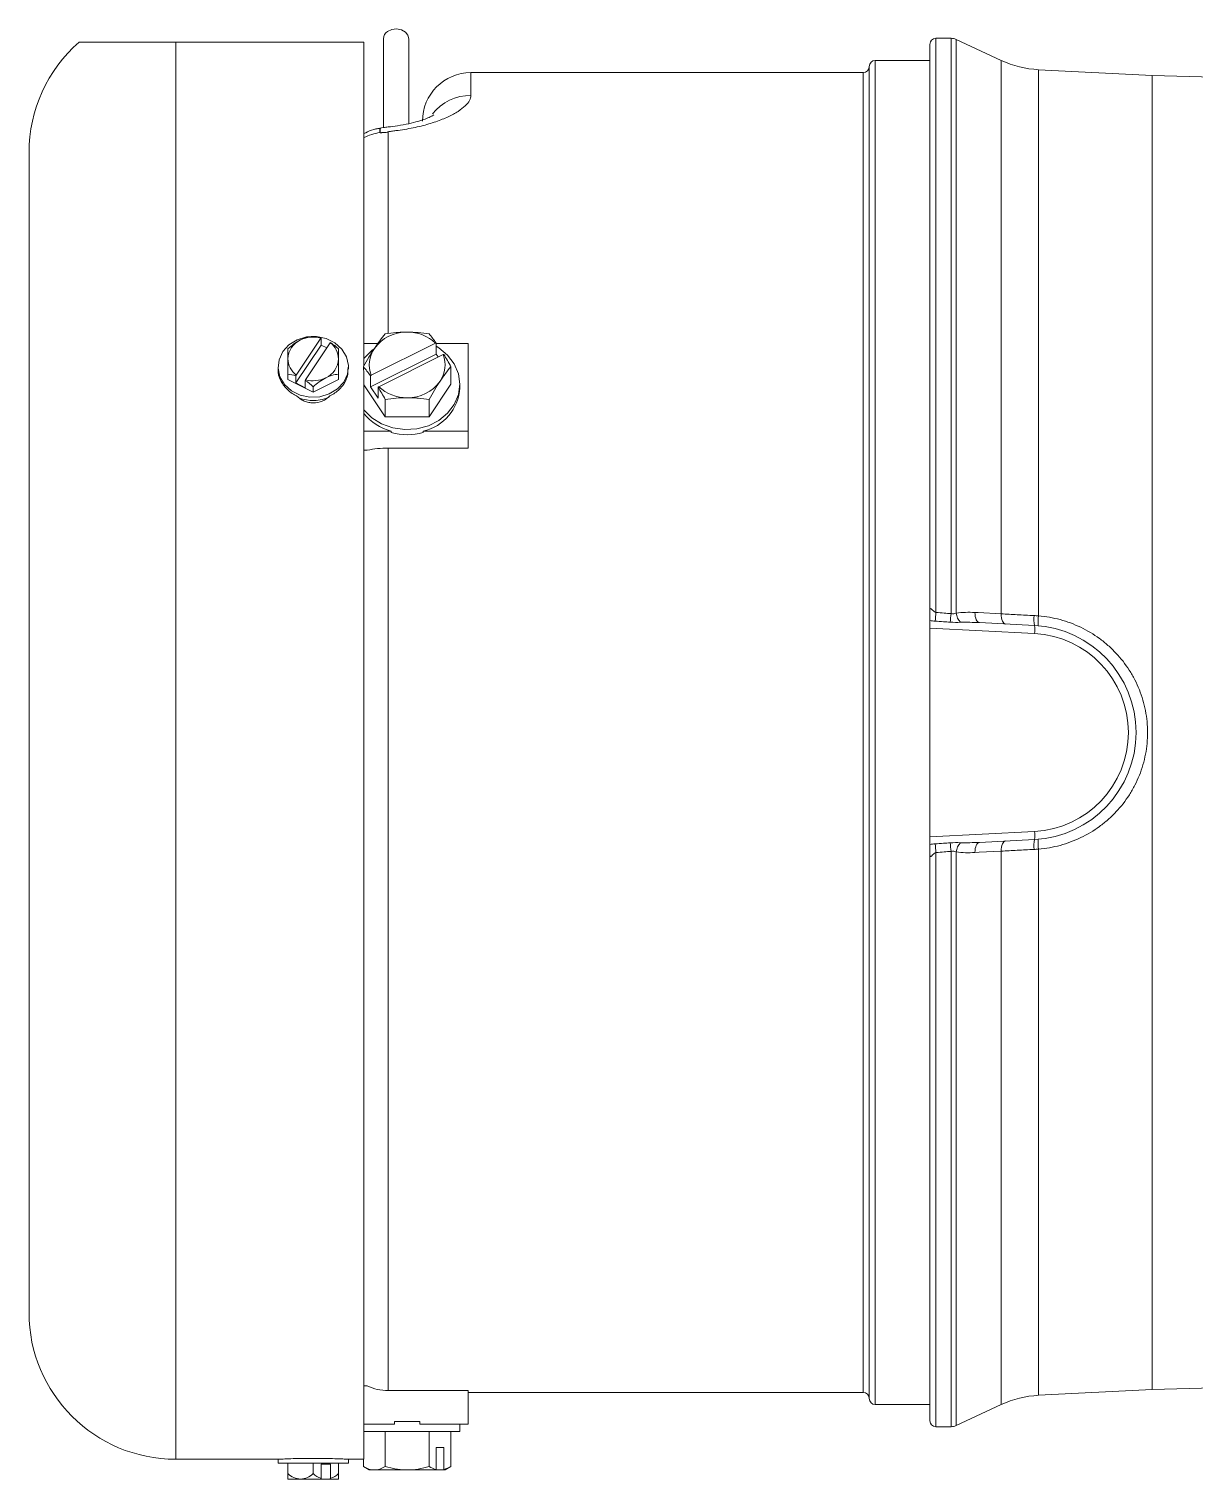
# Model space of a CAD drawing. Header units: inches. Extents: x -13 to 10, y -4.5 to 6.2.
# Drawn here: x -13.03 to -7.26, y -3.69 to 3.48 of the extents above; entities that cross this region are included whole.
import ezdxf

# ---------------------------------------------------------------- set-up
doc = ezdxf.new("R2010")
doc.units = ezdxf.units.IN
doc.header["$MEASUREMENT"] = 0

msp = doc.modelspace()

# ---------------------------------------------------------------- linework, layer by layer
at = {"color": 7, "linetype": 'Continuous', "lineweight": 15}
for p, q in [((-12.3015, 3.4159), (-11.3715, 3.4159)), ((-11.3715, 3.4159), (-11.3715, 1.8164)), ((-11.274, 3.4329), (-11.274, 2.9932)), ((-11.149, 3.0125), (-11.149, 3.4329)), ((-8.5715, 3.405), (-8.5715, 0.6048)), ((-8.4669, 3.435), (-8.5415, 3.435)), ((-8.219, 3.3256), (-8.4415, 3.4294)), ((-8.5715, 3.325), (-8.8415, 3.325)), ((-8.9015, 3.265), (-10.8415, 3.265)), ((-8.8715, 3.295), (-8.8715, -3.295)), ((-7.4715, 3.25), (-8.0339, 3.2795)), ((-7.0315, 3.2385), (-7.4715, 3.25)), ((-7.4715, 3.25), (-7.4715, -3.25)), ((-13.0274, -2.87), (-13.0274, 2.87)), ((-11.5841, 1.9518), (-11.7061, 1.7687)), ((-11.5826, 1.917), (-11.5826, 1.9523)), ((-11.7467, 1.8976), (-11.7467, 1.7466)), ((-11.5826, 1.917), (-11.7076, 1.7295)), ((-11.5373, 1.9284), (-11.6594, 1.7454)), ((-11.5543, 1.9029), (-11.5826, 1.917)), ((-11.4967, 1.7466), (-11.4967, 1.8976)), ((-11.3715, 1.9245), (-11.3011, 1.9245)), ((-11.338, 1.7103), (-11.0133, 1.8726)), ((-11.3347, 1.7674), (-11.0165, 1.9265)), ((-10.979, 1.8702), (-11.2972, 1.7111)), ((-11.0133, 1.9271), (-11.0133, 1.8726)), ((-11.0133, 1.9245), (-10.8555, 1.9245)), ((-11.0035, 1.858), (-11.0133, 1.8726)), ((-10.8555, 1.4075), (-10.8555, 1.9245)), ((-11.7957, 1.8091), (-11.7957, 1.7997)), ((-11.4477, 1.7997), (-11.4477, 1.8091)), ((-11.3734, 1.7924), (-11.3734, 1.8104)), ((-10.9404, 1.7238), (-10.9404, 1.8104)), ((-11.7467, 1.7466), (-11.6217, 1.6841)), ((-11.7061, 1.7687), (-11.7076, 1.7648)), ((-11.7076, 1.7295), (-11.7076, 1.7648)), ((-11.6608, 1.7061), (-11.7076, 1.7295)), ((-11.6594, 1.7454), (-11.6608, 1.7415)), ((-11.6608, 1.7415), (-11.6608, 1.7061)), ((-11.6217, 1.6841), (-11.4967, 1.7466)), ((-11.3734, 1.7924), (-11.3715, 1.7895)), ((-11.3715, 1.7895), (-11.3715, -3.5959)), ((-11.338, 1.7103), (-11.338, 1.7647)), ((-11.0486, 1.5614), (-10.9404, 1.7238)), ((-10.8969, 1.706), (-10.8969, 1.7238)), ((-11.6217, 1.7101), (-11.6217, 1.6841)), ((-11.3715, 1.721), (-11.2652, 1.5614)), ((-11.338, 1.7103), (-11.3005, 1.654)), ((-11.3005, 1.7084), (-11.3005, 1.654)), ((-11.2652, 1.5614), (-11.2652, 1.6481)), ((-11.0486, 1.5614), (-11.0486, 1.6481)), ((-11.2652, 1.5614), (-11.0486, 1.5614)), ((-11.3715, 1.4914), (-11.2359, 1.4914)), ((-11.2359, 1.4914), (-11.2359, 1.4843)), ((-11.0779, 1.4843), (-11.0779, 1.4914)), ((-11.0779, 1.4914), (-10.8555, 1.4914)), ((-11.354, 1.3964), (-11.3715, 1.3964)), ((-11.2515, 1.4075), (-11.2515, -3.2557)), ((-10.8555, 1.4075), (-11.2515, 1.4075)), ((-8.5715, 0.5535), (-8.5715, -0.5535)), ((-8.0538, 0.4893), (-8.5715, 0.5165)), ((-8.3267, 0.5436), (-8.0538, 0.5293)), ((-8.5715, -0.5165), (-8.0538, -0.4893)), ((-8.0538, -0.5293), (-8.3267, -0.5436)), ((-8.5715, -0.6048), (-8.5715, -3.405)), ((-11.3554, -3.2331), (-11.3715, -3.2331)), ((-10.8555, -3.2557), (-11.2515, -3.2557)), ((-10.8555, -3.4231), (-10.8555, -3.2557)), ((-10.8555, -3.265), (-8.9015, -3.265)), ((-8.0339, -3.2795), (-7.4715, -3.25)), ((-7.4715, -3.25), (-7.0315, -3.2385)), ((-8.8415, -3.325), (-8.5715, -3.325)), ((-8.4415, -3.4294), (-8.219, -3.3256)), ((-11.3715, -3.4231), (-11.2198, -3.4231)), ((-11.2198, -3.4231), (-11.2198, -3.4087)), ((-11.094, -3.4087), (-11.2198, -3.4087)), ((-11.094, -3.4087), (-11.094, -3.4231)), ((-11.094, -3.4231), (-10.8555, -3.4231)), ((-10.8969, -3.4587), (-10.8969, -3.4231)), ((-8.5415, -3.435), (-8.4669, -3.435)), ((-10.8969, -3.4587), (-11.3715, -3.4587)), ((-11.2652, -3.4587), (-11.2652, -3.632)), ((-11.0486, -3.4587), (-11.0486, -3.632)), ((-10.9404, -3.4587), (-10.9404, -3.632)), ((-10.9758, -3.5377), (-11.0133, -3.5377)), ((-11.0133, -3.6466), (-11.0133, -3.5377)), ((-10.9758, -3.5377), (-10.9758, -3.6466)), ((-12.3015, -3.5959), (-11.7957, -3.5959)), ((-11.7957, -3.5958), (-11.7957, -3.6146)), ((-11.7957, -3.6146), (-11.4477, -3.6146)), ((-11.7467, -3.6936), (-11.7467, -3.6146)), ((-11.6217, -3.6666), (-11.6217, -3.6146)), ((-11.5358, -3.6196), (-11.5826, -3.6196)), ((-11.5826, -3.6196), (-11.5826, -3.6902)), ((-11.5358, -3.6902), (-11.5358, -3.6196)), ((-11.4967, -3.6936), (-11.4967, -3.6146)), ((-11.4477, -3.6146), (-11.4477, -3.5958)), ((-11.4477, -3.5959), (-11.3715, -3.5959)), ((-11.3715, -3.5959), (-11.3734, -3.5959)), ((-11.3734, -3.5959), (-11.3734, -3.632)), ((-11.3734, -3.632), (-11.3444, -3.6487)), ((-10.9694, -3.6487), (-11.3444, -3.6487)), ((-10.9694, -3.6487), (-10.9404, -3.632)), ((-11.4967, -3.6936), (-11.7467, -3.6936))]:
    msp.add_line(p, q, dxfattribs=at)
at = {"color": 8, "linetype": 'Continuous', "lineweight": 15}
for p, q in [((-12.3015, 3.4159), (-12.3015, -3.5959)), ((-8.5415, 3.435), (-8.5415, 0.5945)), ((-8.4669, 3.435), (-8.4669, 0.5881)), ((-8.4415, 3.4294), (-8.4415, 0.5908)), ((-8.8415, 3.325), (-8.8415, -3.325)), ((-8.219, 3.3256), (-8.219, 0.5871)), ((-10.8415, 3.265), (-10.8415, 3.152)), ((-8.9015, 3.265), (-8.9015, -3.265)), ((-8.0339, 3.2795), (-8.0339, 0.5773)), ((-11.2915, 2.9682), (-11.2915, 2.9904)), ((-11.2515, 2.9704), (-11.2515, 1.9775)), ((-8.5415, -0.5945), (-8.5415, -3.435)), ((-8.4669, -0.5881), (-8.4669, -3.435)), ((-8.4415, -0.5908), (-8.4415, -3.4294)), ((-8.219, -0.5871), (-8.219, -3.3256)), ((-8.0339, -0.5773), (-8.0339, -3.2795))]:
    msp.add_line(p, q, dxfattribs=at)
at = {"color": 7, "linetype": 'Continuous', "lineweight": 15, "flags": 128}
for points in [[(-11.149, 3.4329), (-11.1529, 3.4496), (-11.1656, 3.4655), (-11.1854, 3.4765), (-11.2091, 3.4809), (-11.2332, 3.4779), (-11.2539, 3.4682)], [(-11.471, 1.7337), (-11.5016, 1.7), (-11.542, 1.6751), (-11.5888, 1.6611), (-11.6382, 1.6591), (-11.6864, 1.6692), (-11.7293, 1.6906), (-11.7634, 1.7217), (-11.7861, 1.7598), (-11.7955, 1.8019), (-11.7908, 1.8446), (-11.7724, 1.8844), (-11.7418, 1.9181), (-11.7014, 1.943), (-11.6546, 1.957), (-11.631, 1.9596)], [(-11.6124, 1.9596), (-11.6052, 1.9591), (-11.557, 1.949), (-11.5142, 1.9275), (-11.48, 1.8965), (-11.4573, 1.8584), (-11.4479, 1.8162), (-11.4526, 1.7736), (-11.471, 1.7337)], [(-11.3715, 1.5967), (-11.3322, 1.5575), (-11.2835, 1.5272), (-11.2282, 1.5073), (-11.169, 1.4989), (-11.1092, 1.5025), (-11.052, 1.5178), (-11.0003, 1.5441), (-10.9569, 1.5799), (-10.9242, 1.6234), (-10.9038, 1.6723), (-10.8969, 1.7238), (-10.9038, 1.7754), (-10.9242, 1.8242), (-10.9569, 1.8677), (-11.0003, 1.9035), (-11.0128, 1.9112)], [(-11.3209, 1.8985), (-11.3322, 1.8901), (-11.3715, 1.8509)], [(-11.6072, 1.6434), (-11.6217, 1.6423), (-11.6362, 1.6434)], [(-8.3267, 0.5436), (-8.331, 0.5447), (-8.335, 0.5476), (-8.3388, 0.5522), (-8.3421, 0.5583), (-8.3448, 0.5658), (-8.3469, 0.5744), (-8.3482, 0.5839), (-8.3489, 0.594)], [(-8.3489, 0.594), (-8.3328, 0.5931), (-8.219, 0.5871)], [(-8.1968, 0.5368), (-8.2011, 0.5379), (-8.2052, 0.5408), (-8.2089, 0.5454), (-8.2122, 0.5515), (-8.2149, 0.5589), (-8.217, 0.5675), (-8.2184, 0.577), (-8.219, 0.5871)], [(-8.3267, -0.5436), (-8.331, -0.5447), (-8.335, -0.5476), (-8.3388, -0.5522), (-8.3421, -0.5583), (-8.3448, -0.5658), (-8.3469, -0.5744), (-8.3482, -0.5839), (-8.3489, -0.594)], [(-8.1968, -0.5368), (-8.2011, -0.5379), (-8.2052, -0.5408), (-8.2089, -0.5454), (-8.2122, -0.5515), (-8.2149, -0.5589), (-8.217, -0.5675), (-8.2184, -0.577), (-8.219, -0.5871)], [(-8.219, -0.5871), (-8.3277, -0.5928), (-8.3489, -0.594)]]:
    msp.add_lwpolyline(points, dxfattribs=at)
at = {"color": 7, "linetype": 'Continuous', "lineweight": 15}
for centre, radius, start, end in [((-11.2315, 3.432), 0.0425, 121.88988, 178.7925), ((-12.3015, 2.87), 0.7259, 131.2241, 180), ((-8.5415, 3.405), 0.03, 90, 180), ((-8.4669, 3.375), 0.06, 65, 90), ((-8.8415, 3.295), 0.03, 90, 180), ((-8.0077, 3.7788), 0.5, 245, 267), ((-10.8415, 3.025), 0.24, 90, 180), ((-8.9015, 3.295), 0.03, 270, 0), ((-11.2515, 2.7437), 0.25, 99.2069, 118.6854), ((-11.2529, 2.7041), 0.267, 98.31688, 116.37906), ((-11.3315, 3.2372), 0.25, 279.2069, 279.98756), ((-11.64, 1.8452), 0.1067, 114.44788, 178.17199), ((-11.5748, 1.7235), 0.2446, 116.55941, 134.63618), ((-11.6136, 1.8127), 0.1476, 93.14954, 118.57317), ((-11.6216, 1.8149), 0.142, 74.65766, 116.15598), ((-11.6252, 1.8401), 0.1201, 69.23714, 88.35213), ((-11.5738, 1.9255), 0.0283, 108.18907, 111.36869), ((-11.1613, 1.7871), 0.1942, 88.69497, 144.43513), ((-11.1544, 1.7802), 0.201, 46.70118, 90.70913), ((-11.527, 1.9021), 0.0283, 108.18907, 111.36869), ((-11.5991, 1.8468), 0.1024, 1.01533, 52.8814), ((-11.6648, 1.7281), 0.2387, 45.24459, 57.30334), ((-11.2007, 1.819), 0.1437, 145.65502, 201.03819), ((-11.1131, 1.8187), 0.1437, 325.65502, 21.03819), ((-11.6443, 1.8504), 0.1024, 181.01533, 232.8814), ((-11.6034, 1.852), 0.1067, 294.44788, 358.17199), ((-11.7502, 1.6526), 0.1201, 69.23714, 88.35213), ((-11.7898, 1.5406), 0.2387, 45.24459, 57.30334), ((-11.6218, 1.8823), 0.142, 254.65766, 296.15598), ((-11.4498, 1.536), 0.2446, 116.55941, 134.63618), ((-11.4886, 1.6252), 0.1476, 93.14954, 118.57317), ((-11.1525, 1.8506), 0.1942, 268.69497, 324.43513), ((-11.6218, 1.8407), 0.1979, 248.82217, 294.24156), ((-11.1594, 1.8574), 0.201, 226.70118, 270.70913), ((-11.1266, 1.7162), 0.2299, 282.21856, 357.4589), ((-11.1697, 1.743), 0.2601, 219.13072, 255.27251), ((-11.1569, 1.7718), 0.2982, 254.64502, 285.35498), ((-10.3971, 0.7515), 1.8623, 353.82179, 355.16558), ((-10.3774, 0.7609), 1.9183, 353.56928, 354.83031), ((-8.361, 0.6005), 0.0811, 186.89703, 223.04536), ((-7.9255, 0.5611), 0.1321, 172.35503, 193.93007), ((-7.7301, 0.5401), 0.3061, 173.03086, 182.265), ((-8.2452, 0.5093), 0.1925, 354.04331, 5.95669), ((-8.0815, 0), 0.53, 273, 87), ((-8.0794, 0), 0.49, 273, 87), ((-8.2452, -0.5093), 0.1925, 354.04331, 5.95669), ((-10.3971, -0.7515), 1.8623, 4.83442, 6.17821), ((-10.3774, -0.7609), 1.9183, 5.16969, 6.43072), ((-8.361, -0.6005), 0.0811, 136.95464, 173.10297), ((-7.9255, -0.5611), 0.1321, 166.06993, 187.64497), ((-7.7301, -0.5401), 0.3061, 177.735, 186.96914), ((-12.3015, -2.87), 0.7259, 180, 270), ((-8.9015, -3.295), 0.03, 0, 90), ((-8.8415, -3.295), 0.03, 180, 270), ((-8.0077, -3.7788), 0.5, 93, 115), ((-8.5415, -3.405), 0.03, 180, 270), ((-8.4669, -3.375), 0.06, 270, 295), ((-11.6832, -3.6053), 0.0883, 223.9815, 269.31463), ((-11.6853, -3.6053), 0.0883, 270.68537, 316.0185), ((-11.5562, -3.6024), 0.0917, 224.4541, 253.29918), ((-11.7498, -3.6189), 0.1818, 335.74625, 336.90415), ((-11.7031, -3.6189), 0.1818, 335.74625, 336.90415), ((-11.5622, -3.6024), 0.0917, 286.70082, 315.5459)]:
    msp.add_arc(centre, radius, start, end, dxfattribs=at)
at = {"color": 8, "linetype": 'Continuous', "lineweight": 15}
msp.add_arc((-10.8428, 2.9094), 0.2426, 89.69293, 141.35797, dxfattribs=at)
at = {"color": 7, "linetype": 'Continuous', "lineweight": 15}
for points, knots in [([(-12.7799, 3.4159), (-12.776, 3.4159), (-12.77, 3.4159), (-12.7283, 3.4159), (-12.685, 3.4159), (-12.6314, 3.4159), (-12.5702, 3.4159), (-12.4929, 3.4159), (-12.4043, 3.4159), (-12.3387, 3.4159), (-12.3067, 3.4159), (-12.3015, 3.4159)], [0, 0, 0, 0, 0.276485, 0.418258, 0.559882, 0.65344, 0.748414, 0.848685, 0.92699, 0.988165, 1, 1, 1, 1]), ([(-10.8415, 3.152), (-10.8415, 3.144), (-10.8439, 3.1357), (-10.8534, 3.1186), (-10.8605, 3.1097), (-10.8796, 3.0915), (-10.8914, 3.0824), (-10.9125, 3.0689), (-10.92, 3.0644), (-10.9363, 3.0555), (-10.9451, 3.0511), (-10.9728, 3.038), (-10.9932, 3.0298), (-11.0266, 3.0182), (-11.0382, 3.0145), (-11.0623, 3.0074), (-11.0749, 3.004), (-11.1137, 2.9944), (-11.1411, 2.9888), (-11.1836, 2.982), (-11.198, 2.9799), (-11.2198, 2.977), (-11.2271, 2.9761), (-11.2379, 2.9746), (-11.2416, 2.9741), (-11.2468, 2.9732), (-11.2486, 2.9728), (-11.2509, 2.9722), (-11.2517, 2.9719), (-11.2523, 2.9713), (-11.2524, 2.9711), (-11.2521, 2.9708), (-11.2518, 2.9706), (-11.2515, 2.9704)], [0, 0, 0, 0, 0.125, 0.125, 0.25, 0.25, 0.375, 0.375, 0.4375, 0.4375, 0.5, 0.5, 0.625, 0.625, 0.6875, 0.6875, 0.75, 0.75, 0.875, 0.875, 0.9375, 0.9375, 0.96875, 0.96875, 0.984375, 0.984375, 0.992188, 0.992188, 0.996094, 0.996094, 0.998047, 0.998047, 1, 1, 1, 1]), ([(-11.0256, 3.0554), (-11.0255, 3.0555), (-11.0241, 3.0566), (-11.0295, 3.0526), (-11.0425, 3.046), (-11.0675, 3.0354), (-11.1034, 3.0235), (-11.149, 3.0118), (-11.1998, 3.0026), (-11.2426, 2.997), (-11.2802, 2.9929), (-11.3017, 2.9878), (-11.3156, 2.9845)], [0, 0, 0, 0, 0.007853, 0.101386, 0.208358, 0.32934, 0.456007, 0.59299, 0.735412, 0.849855, 0.903091, 1, 1, 1, 1]), ([(-11.2911, 2.9681), (-11.2906, 2.9678), (-11.2898, 2.9678), (-11.2882, 2.9678), (-11.2874, 2.9678), (-11.285, 2.9678), (-11.2833, 2.9679), (-11.2783, 2.9682), (-11.2749, 2.9684), (-11.2682, 2.9689), (-11.2648, 2.9691), (-11.2581, 2.9697), (-11.2547, 2.97), (-11.2515, 2.9704)], [0, 0, 0, 0, 0.0625, 0.0625, 0.125, 0.125, 0.25, 0.25, 0.5, 0.5, 0.75, 0.75, 1, 1, 1, 1]), ([(-11.1569, 1.9812), (-11.1661, 1.9812), (-11.1753, 1.981), (-11.1936, 1.9802), (-11.2026, 1.9797), (-11.2297, 1.9775), (-11.2475, 1.9754), (-11.2652, 1.9728)], [0, 0, 0, 0, 0.25, 0.25, 0.5, 0.5, 1, 1, 1, 1]), ([(-11.3193, 1.9), (-11.3239, 1.8931), (-11.3285, 1.886), (-11.3376, 1.8715), (-11.3421, 1.8642), (-11.3557, 1.8417), (-11.3646, 1.8262), (-11.3734, 1.8104)], [0, 0, 0, 0, 0.25, 0.25, 0.5, 0.5, 1, 1, 1, 1]), ([(-11.7946, 1.7996), (-11.795, 1.7974), (-11.7981, 1.7786), (-11.7851, 1.7423), (-11.7556, 1.6979), (-11.7229, 1.6743), (-11.7039, 1.6654), (-11.7022, 1.6645)], [0, 0, 0, 0, 0.040218, 0.349356, 0.658532, 0.968026, 1, 1, 1, 1]), ([(-11.5405, 1.6649), (-11.54, 1.6651), (-11.5222, 1.6735), (-11.4959, 1.6917), (-11.466, 1.7284), (-11.4487, 1.764), (-11.4498, 1.7903), (-11.4501, 1.7997)], [0, 0, 0, 0, 0.010072, 0.320492, 0.517864, 0.828238, 1, 1, 1, 1]), ([(-10.9945, 1.7376), (-10.9899, 1.7445), (-10.9853, 1.7512), (-10.9762, 1.7642), (-10.9716, 1.7704), (-10.9581, 1.7885), (-10.9492, 1.7997), (-10.9404, 1.8104)], [0, 0, 0, 0, 0.25, 0.25, 0.5, 0.5, 1, 1, 1, 1]), ([(-11.5405, 1.6649), (-11.5454, 1.6596), (-11.5509, 1.6548), (-11.563, 1.6464), (-11.5697, 1.6428), (-11.5905, 1.634), (-11.6059, 1.6309), (-11.6289, 1.6309), (-11.6366, 1.6316), (-11.6516, 1.6346), (-11.6589, 1.6368), (-11.6729, 1.6426), (-11.6795, 1.6462), (-11.6916, 1.6545), (-11.6972, 1.6593), (-11.7022, 1.6645)], [0, 0, 0, 0, 0.125, 0.125, 0.25, 0.25, 0.5, 0.5, 0.625, 0.625, 0.75, 0.75, 0.875, 0.875, 1, 1, 1, 1]), ([(-11.1569, 1.6564), (-11.1477, 1.6564), (-11.1385, 1.6562), (-11.1202, 1.6555), (-11.1112, 1.6549), (-11.0841, 1.6527), (-11.0663, 1.6506), (-11.0486, 1.6481)], [0, 0, 0, 0, 0.25, 0.25, 0.5, 0.5, 1, 1, 1, 1]), ([(-11.2515, 1.4075), (-11.2692, 1.4075), (-11.2867, 1.4065), (-11.3209, 1.4029), (-11.3378, 1.4001), (-11.354, 1.3964)], [0, 0, 0, 0, 0.5, 0.5, 1, 1, 1, 1]), ([(-8.5715, 0.6048), (-8.5715, 0.6068), (-8.5714, 0.6088), (-8.5707, 0.6119), (-8.5701, 0.613), (-8.5682, 0.6136), (-8.5671, 0.6132), (-8.5646, 0.6117), (-8.5633, 0.6106), (-8.5593, 0.607), (-8.5564, 0.604), (-8.5499, 0.5985), (-8.5461, 0.5957), (-8.5415, 0.5945)], [0, 0, 0, 0, 0.125, 0.125, 0.25, 0.25, 0.375, 0.375, 0.5, 0.5, 0.75, 0.75, 1, 1, 1, 1]), ([(-8.5715, 0.5535), (-8.5715, 0.5561), (-8.5715, 0.5596), (-8.5715, 0.5679), (-8.5715, 0.5728), (-8.5715, 0.583), (-8.5715, 0.5885), (-8.5715, 0.596), (-8.5715, 0.5984), (-8.5715, 0.6022), (-8.5715, 0.6037), (-8.5715, 0.6048)], [0, 0, 0, 0, 0.25, 0.25, 0.5, 0.5, 0.75, 0.75, 0.875, 0.875, 1, 1, 1, 1]), ([(-8.5415, 0.5945), (-8.5278, 0.5934), (-8.514, 0.5922), (-8.5003, 0.591), (-8.4891, 0.5901), (-8.478, 0.5891), (-8.4669, 0.5881)], [0, 0, 0, 0, 0.001051433, 0.001051433, 0.001051433, 0.001903169, 0.001903169, 0.001903169, 0.001903169]), ([(-8.4669, 0.5881), (-8.4624, 0.5873), (-8.4578, 0.5872), (-8.4493, 0.5884), (-8.4453, 0.5895), (-8.4415, 0.5908)], [0, 0, 0, 0, 0.5, 0.5, 1, 1, 1, 1]), ([(-8.219, 0.5871), (-8.1933, 0.5856), (-8.1669, 0.5842), (-8.1126, 0.5814), (-8.0847, 0.58), (-8.0565, 0.5787)], [0, 0, 0, 0, 0.5, 0.5, 1, 1, 1, 1]), ([(-8.0339, 0.5773), (-7.9975, 0.5742), (-7.962, 0.5678), (-7.9099, 0.5537), (-7.8927, 0.5482), (-7.8588, 0.5355), (-7.8419, 0.5284), (-7.7928, 0.5048), (-7.7619, 0.4863), (-7.7183, 0.4545), (-7.7042, 0.4432), (-7.6769, 0.4191), (-7.6638, 0.4064), (-7.6267, 0.367), (-7.6045, 0.3387), (-7.5754, 0.2931), (-7.5663, 0.2773), (-7.5496, 0.2449), (-7.5421, 0.2285), (-7.5221, 0.1783), (-7.5119, 0.1438), (-7.5016, 0.0904), (-7.499, 0.0722), (-7.4955, 0.0362), (-7.4946, 0.0181), (-7.4946, -0.0359), (-7.498, -0.0718), (-7.5118, -0.1434), (-7.522, -0.1781), (-7.542, -0.2282), (-7.5495, -0.2446), (-7.566, -0.2768), (-7.5751, -0.2926), (-7.6044, -0.3385), (-7.6265, -0.3668), (-7.6635, -0.4062), (-7.6765, -0.4187), (-7.7037, -0.4428), (-7.7179, -0.4542), (-7.7617, -0.4862), (-7.7926, -0.5047), (-7.8414, -0.5281), (-7.8581, -0.5353), (-7.8923, -0.548), (-7.9096, -0.5536), (-7.9619, -0.5678), (-7.9975, -0.5742), (-8.0339, -0.5773)], [0, 0, 0, 0, 0.0625, 0.0625, 0.09375, 0.09375, 0.125, 0.125, 0.1875, 0.1875, 0.21875, 0.21875, 0.25, 0.25, 0.3125, 0.3125, 0.34375, 0.34375, 0.375, 0.375, 0.4375, 0.4375, 0.46875, 0.46875, 0.5, 0.5, 0.5625, 0.5625, 0.625, 0.625, 0.65625, 0.65625, 0.6875, 0.6875, 0.75, 0.75, 0.78125, 0.78125, 0.8125, 0.8125, 0.875, 0.875, 0.90625, 0.90625, 0.9375, 0.9375, 1, 1, 1, 1]), ([(-8.4711, 0.5461), (-8.4822, 0.5468), (-8.4934, 0.5476), (-8.5045, 0.5483), (-8.5182, 0.5492), (-8.532, 0.5502), (-8.5457, 0.5511)], [0, 0, 0, 0, 0.000849736, 0.000849736, 0.000849736, 0.001898795, 0.001898795, 0.001898795, 0.001898795]), ([(-8.5715, -0.5535), (-8.5715, -0.5561), (-8.5715, -0.5596), (-8.5715, -0.5679), (-8.5715, -0.5728), (-8.5715, -0.583), (-8.5715, -0.5885), (-8.5715, -0.596), (-8.5715, -0.5984), (-8.5715, -0.6022), (-8.5715, -0.6037), (-8.5715, -0.6048)], [0, 0, 0, 0, 0.25, 0.25, 0.5, 0.5, 0.75, 0.75, 0.875, 0.875, 1, 1, 1, 1]), ([(-8.5457, -0.5511), (-8.532, -0.5502), (-8.5182, -0.5492), (-8.5045, -0.5483), (-8.4934, -0.5476), (-8.4822, -0.5468), (-8.4711, -0.5461)], [0, 0, 0, 0, 0.001049059, 0.001049059, 0.001049059, 0.001898795, 0.001898795, 0.001898795, 0.001898795]), ([(-8.5415, -0.5945), (-8.5438, -0.5951), (-8.5459, -0.5961), (-8.5498, -0.5985), (-8.5515, -0.5999), (-8.5564, -0.604), (-8.5593, -0.607), (-8.5633, -0.6106), (-8.5646, -0.6117), (-8.567, -0.6132), (-8.5682, -0.6136), (-8.5701, -0.613), (-8.5707, -0.6119), (-8.5714, -0.6088), (-8.5715, -0.6068), (-8.5715, -0.6048)], [0, 0, 0, 0, 0.125, 0.125, 0.25, 0.25, 0.5, 0.5, 0.625, 0.625, 0.75, 0.75, 0.875, 0.875, 1, 1, 1, 1]), ([(-8.4669, -0.5881), (-8.478, -0.5891), (-8.4891, -0.5901), (-8.5003, -0.591), (-8.514, -0.5922), (-8.5278, -0.5934), (-8.5415, -0.5945)], [0, 0, 0, 0, 0.000851736, 0.000851736, 0.000851736, 0.001903169, 0.001903169, 0.001903169, 0.001903169]), ([(-8.4415, -0.5908), (-8.4453, -0.5895), (-8.4493, -0.5883), (-8.458, -0.5872), (-8.4624, -0.5873), (-8.4669, -0.5881)], [0, 0, 0, 0, 0.5, 0.5, 1, 1, 1, 1]), ([(-8.0565, -0.5787), (-8.0847, -0.58), (-8.1123, -0.5814), (-8.1666, -0.5842), (-8.1933, -0.5856), (-8.219, -0.5871)], [0, 0, 0, 0, 0.5, 0.5, 1, 1, 1, 1]), ([(-11.2515, -3.2557), (-11.2692, -3.2557), (-11.287, -3.2538), (-11.3221, -3.2462), (-11.3391, -3.2405), (-11.3554, -3.2331)], [0, 0, 0, 0, 0.5, 0.5, 1, 1, 1, 1]), ([(-11.4502, -3.5958), (-11.4496, -3.5958), (-11.4477, -3.5959), (-11.4657, -3.595), (-11.5012, -3.5935), (-11.5513, -3.5921), (-11.6091, -3.5914), (-11.6683, -3.5917), (-11.7223, -3.5929), (-11.7646, -3.5944), (-11.7917, -3.5957), (-11.7938, -3.5958), (-11.7948, -3.5959)], [0, 0, 0, 0, 0.051407, 0.157862, 0.264379, 0.371, 0.477607, 0.584099, 0.690556, 0.797111, 0.903745, 1, 1, 1, 1]), ([(-11.3193, -3.6487), (-11.3239, -3.6487), (-11.3285, -3.6483), (-11.3376, -3.6468), (-11.3421, -3.6457), (-11.3557, -3.6413), (-11.3646, -3.6371), (-11.3734, -3.632)], [0, 0, 0, 0, 0.25, 0.25, 0.5, 0.5, 1, 1, 1, 1]), ([(-11.1569, -3.6487), (-11.1661, -3.6487), (-11.1753, -3.6483), (-11.1936, -3.6468), (-11.2026, -3.6457), (-11.2297, -3.6413), (-11.2475, -3.6371), (-11.2652, -3.632)], [0, 0, 0, 0, 0.25, 0.25, 0.5, 0.5, 1, 1, 1, 1])]:
    msp.add_open_spline(points, degree=3, knots=knots, dxfattribs=at)
for points in [[(-11.2911, 2.9681), (-11.2912, 2.9681), (-11.2914, 2.9682), (-11.2915, 2.9682)], [(-11.2652, 1.9728), (-11.2829, 1.9514), (-11.3008, 1.9277), (-11.3193, 1.9)], [(-11.0486, 1.9728), (-11.0841, 1.9779), (-11.12, 1.9812), (-11.1569, 1.9812)], [(-11.0486, 1.9728), (-11.0371, 1.9588), (-11.0252, 1.9436), (-11.0133, 1.9271)], [(-11.0165, 1.9265), (-11.0155, 1.9267), (-11.0144, 1.9269), (-11.0133, 1.9271)], [(-10.9758, 1.8708), (-10.9769, 1.8706), (-10.978, 1.8704), (-10.979, 1.8702)], [(-10.9758, 1.8708), (-10.9637, 1.8513), (-10.9519, 1.8311), (-10.9404, 1.8104)], [(-11.3734, 1.8104), (-11.3618, 1.7964), (-11.3499, 1.7812), (-11.338, 1.7647)], [(-11.338, 1.7647), (-11.3369, 1.7656), (-11.3358, 1.7665), (-11.3347, 1.7674)], [(-11.0486, 1.6481), (-11.0309, 1.6797), (-11.013, 1.71), (-10.9945, 1.7376)], [(-11.2972, 1.7111), (-11.2983, 1.7102), (-11.2994, 1.7093), (-11.3005, 1.7084)], [(-11.3005, 1.7084), (-11.2884, 1.6889), (-11.2767, 1.6687), (-11.2652, 1.6481)], [(-11.2652, 1.6481), (-11.2297, 1.6532), (-11.1938, 1.6564), (-11.1569, 1.6564)], [(-8.4415, 0.5908), (-8.4109, 0.595), (-8.38, 0.5956), (-8.3489, 0.594)], [(-8.0565, 0.5787), (-8.0489, 0.5783), (-8.0414, 0.5778), (-8.0339, 0.5773)], [(-8.5457, 0.5511), (-8.5543, 0.5516), (-8.5629, 0.5525), (-8.5715, 0.5535)], [(-8.4203, 0.5452), (-8.437, 0.5448), (-8.454, 0.5449), (-8.4711, 0.5461)], [(-8.3267, 0.5436), (-8.3579, 0.5452), (-8.3891, 0.546), (-8.4203, 0.5452)], [(-8.5715, -0.5535), (-8.5629, -0.5525), (-8.5543, -0.5516), (-8.5457, -0.5511)], [(-8.4711, -0.5461), (-8.454, -0.5449), (-8.437, -0.5448), (-8.4203, -0.5452)], [(-8.4203, -0.5452), (-8.3891, -0.546), (-8.3579, -0.5452), (-8.3267, -0.5436)], [(-8.3489, -0.594), (-8.38, -0.5956), (-8.4109, -0.595), (-8.4415, -0.5908)], [(-8.0339, -0.5773), (-8.0414, -0.5778), (-8.0489, -0.5783), (-8.0565, -0.5787)], [(-11.2652, -3.632), (-11.2829, -3.6422), (-11.3008, -3.6487), (-11.3193, -3.6487)], [(-11.0486, -3.632), (-11.0841, -3.6422), (-11.12, -3.6487), (-11.1569, -3.6487)], [(-11.0486, -3.632), (-11.0371, -3.6387), (-11.0252, -3.6439), (-11.0133, -3.6466)], [(-11.0165, -3.6487), (-11.0155, -3.648), (-11.0144, -3.6473), (-11.0133, -3.6466)], [(-10.9758, -3.6466), (-10.9769, -3.6473), (-10.978, -3.648), (-10.979, -3.6487)], [(-10.9758, -3.6466), (-10.9637, -3.6438), (-10.9519, -3.6386), (-10.9404, -3.632)]]:
    msp.add_open_spline(points, degree=3, dxfattribs=at)
at = {"color": 8, "linetype": 'Continuous', "lineweight": 15}
msp.add_open_spline([(-11.2911, 2.9681), (-11.2911, 2.9691), (-11.2911, 2.9722), (-11.291, 2.9772), (-11.2907, 2.9823), (-11.2901, 2.9874), (-11.2895, 2.9915), (-11.2882, 2.99), (-11.2878, 2.9895)], degree=3, knots=[0, 0, 0, 0, 0.075154, 0.208103, 0.395846, 0.543678, 0.860256, 1, 1, 1, 1], dxfattribs=at)

doc.saveas('drawing.dxf')
